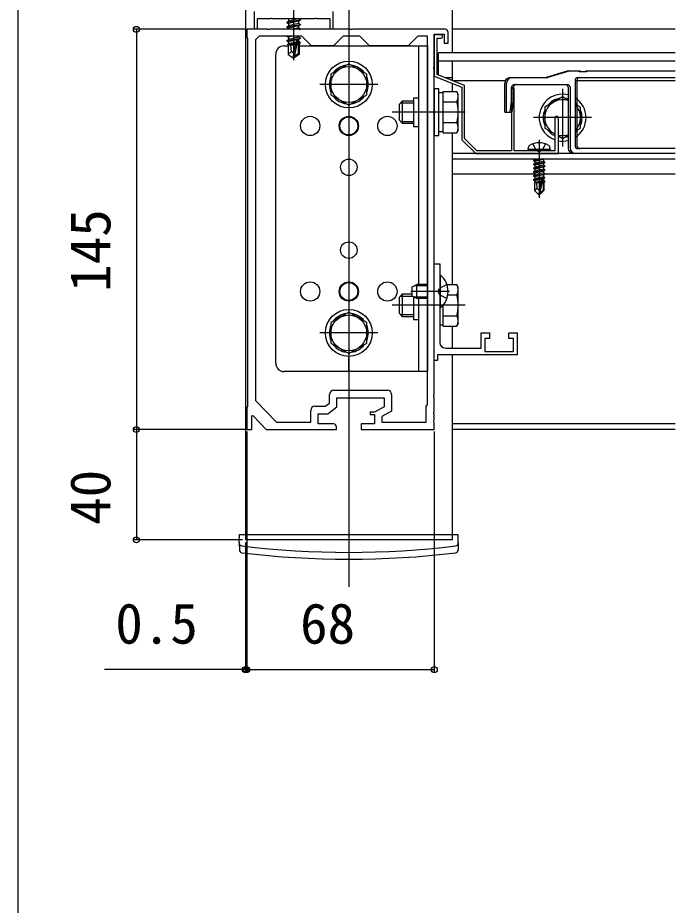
# Model space of a CAD drawing. Units: millimetres, scale not verified. Extents: x -875 to 875, y -1305 to 1298.
# Drawn here: x -875 to -636.7, y 209.9 to 531.5 of the extents above; entities that cross this region are included whole.
import ezdxf
from ezdxf.enums import TextEntityAlignment as Align

# ---------------------------------------------------------------- set-up
doc = ezdxf.new("R2010")
doc.units = ezdxf.units.MM
doc.header["$LTSCALE"] = 8
for name, color, linetype in [('0-2_YKK_11', 7, 'Continuous'), ('0-4_YKK_12', 2, 'Continuous'), ('0-5_YKK_13', 4, 'Continuous'), ('0-6_YKK_D', 6, 'Continuous'), ('0-7_YKK_ZWAK', 7, 'Continuous')]:
    doc.layers.add(name, color=color, linetype=linetype)
doc.styles.add('ＭＳ ゴシック', font='')
doc.styles.get('ＭＳ ゴシック').set_extended_font_data('MS Gothic')

msp = doc.modelspace()

# ---------------------------------------------------------------- linework, layer by layer
at = {"layer": '0-2_YKK_11'}
msp.add_line((-760.5, 396.5), (-741, 396.5), dxfattribs=at)
for points in [[(-760.8, 533.8), (-760.8, 527.3), (-761.8, 527.3), (-761.8, 531.1), (-766.48, 531.1), (-766.74, 531.25), (-767.26, 531.25), (-767.52, 531.1), (-774.48, 531.1), (-774.74, 531.25), (-775, 531.4), (-775.26, 531.25), (-775.52, 531.1), (-782.48, 531.1), (-782.74, 531.25), (-783.26, 531.25), (-783.52, 531.1), (-788.2, 531.1), (-788.2, 527.3), (-789.2, 527.3), (-789.2, 533.8)], [(-720, 527.3), (-753.542, 527.3), (-753.725, 527.18), (-754.275, 527.18), (-754.458, 527.3), (-774.542, 527.3), (-774.725, 527.18), (-775.275, 527.18), (-775.458, 527.3), (-783.542, 527.3), (-783.725, 527.18), (-784.275, 527.18), (-784.458, 527.3), (-792, 527.3), (-792, 524.3), (-791.7, 524)], [(-726.5, 391.3), (-726.5, 524.8), (-730, 524.8), (-733.5, 521.3), (-747.5, 521.3), (-751, 524.8), (-757, 524.8), (-760.5, 521.3), (-768.5, 521.3), (-772, 524.8), (-787.5, 524.8), (-788.8, 523.5), (-788.8, 392.8), (-781.261, 384.9), (-768.8, 384.9), (-768.8, 389.2)], [(-724, 513.758), (-724, 525.5), (-720.4, 525.5), (-720.4, 522.3), (-719, 522.3), (-719, 526.3)], [(-721.6, 525.3), (-724, 525.3), (-724, 510.3), (-714, 506.3), (-714, 487.3), (-709, 482.3)], [(-791.7, 524), (-791.7, 390.6), (-792, 390.3), (-792, 382.3), (-790.2, 382.3), (-790.2, 387.203), (-789.823, 387.354), (-785, 382.3), (-759.5, 382.3), (-759.5, 383.3)], [(-680.3, 495.15), (-680.3, 483.3), (-695, 483.3), (-695, 505.8), (-695.5, 506.3), (-696, 505.8), (-696, 483.3), (-708.586, 483.3), (-713, 487.714), (-713, 506.977), (-723, 510.977), (-723, 524.1), (-721.6, 524.1)], [(-760.5, 384.3), (-766.1, 384.3), (-766.1, 388), (-762.6, 388), (-759.3, 390.5), (-759.3, 393.8), (-742.2, 393.8), (-742.2, 390.5), (-745.7, 388.6), (-747.2, 388.6), (-747.2, 387.7), (-745.7, 387.7), (-745.7, 384.3), (-750.5, 384.3), (-750.5, 382.3), (-724, 382.3), (-724, 384.842), (-724.12, 385.025), (-724.12, 385.575), (-724, 385.758), (-724, 387.842), (-724.12, 388.025), (-724.12, 388.575), (-724, 388.758), (-724, 393.842), (-724.12, 394.025), (-724.12, 394.575), (-724, 394.758), (-724, 431.842), (-724.12, 432.025), (-724.12, 432.575), (-724, 432.758), (-724, 496.842), (-724.12, 497.025), (-724.12, 497.575), (-724, 497.758), (-724, 512.842), (-724.12, 513.025), (-724.12, 513.575), (-724, 513.758)], [(-709, 482.3), (-679, 482.3), (-679, 495.15)], [(-724, 407.3), (-724, 442.3), (-722, 442.3), (-722, 432.758), (-722.12, 432.575), (-722.12, 432.025), (-722, 431.842), (-722, 413.8)], [(-720, 411.8), (-707, 411.8), (-707, 417.3), (-704, 417.3), (-704, 415.3), (-705.7, 415.3), (-705.7, 410.6), (-695.3, 410.6), (-695.3, 415.3), (-697, 415.3), (-697, 417.3), (-694, 417.3), (-694, 409.3), (-722.8, 409.3), (-722.8, 407.3), (-724, 407.3)], [(-767.3, 390.7), (-763.507, 390.7), (-762, 391.842), (-762, 395)], [(-739.5, 395), (-739.5, 388.894), (-743, 386.994), (-743, 384.9), (-727, 384.9), (-727, 390.8), (-726.5, 391.3)]]:
    msp.add_lwpolyline(points, dxfattribs=at)
for centre, radius, start, end in [((-721.6, 524.7), 0.6, 269.99999, 90.00001), ((-720, 526.3), 1, 0.00001, 89.99999), ((-679.65, 495.15), 0.65, 359.99999, 180.00001), ((-720, 413.8), 2, 180.00001, 269.99999), ((-760.5, 395), 1.5, 90.00001, 179.99999), ((-741, 395), 1.5, 0.00001, 89.99999), ((-767.3, 389.2), 1.5, 90.00001, 179.99999), ((-760.5, 383.3), 1, 0.00001, 89.99999)]:
    msp.add_arc(centre, radius, start, end, dxfattribs=at)
at = {"layer": '0-4_YKK_12'}
for p, q in [((-755, 979.3), (-755, 325.3)), ((-792.5, 960.3), (-792.5, 342.3)), ((-717.5, 960.3), (-717.5, 518.8)), ((-636.665, 518.8), (-722.5, 518.8)), ((-722.5, 510.777), (-722.5, 518.8)), ((-636.665, 515.8), (-722.5, 515.8)), ((-717.5, 515.8), (-717.5, 508.777)), ((-717.5, 515.8), (-717.5, 508.777)), ((-636.665, 515.8), (-717.5, 515.8)), ((-720.057, 509.8), (-717.5, 509.8)), ((-698.278, 508.6), (-717.057, 508.6)), ((-636.665, 508.6), (-672.945, 508.6)), ((-717.5, 507.7), (-717.5, 504.806)), ((-717.5, 507.7), (-717.5, 504.806)), ((-677.5, 505.8), (-677.5, 484.8)), ((-667, 495.3), (-688, 495.3)), ((-717.5, 489.794), (-717.5, 434.806)), ((-717.5, 489.794), (-717.5, 434.806)), ((-636.665, 482.3), (-717.5, 482.3)), ((-636.665, 480.3), (-717.5, 480.3)), ((-687.55, 474.8), (-717.5, 474.8)), ((-636.665, 474.8), (-683.987, 474.8)), ((-717.5, 419.794), (-717.5, 411.8)), ((-717.5, 419.794), (-717.5, 411.8)), ((-717.5, 409.3), (-717.5, 342.3)), ((-717.5, 409.3), (-717.5, 382.3)), ((-636.665, 384.3), (-717.5, 384.3)), ((-636.665, 382.3), (-717.5, 382.3)), ((-717.5, 342.3), (-792.5, 342.3))]:
    msp.add_line(p, q, dxfattribs=at)
msp.add_lwpolyline([(-636.665, 527.3), (-717.5, 527.3), (-717.5, 518.8)], dxfattribs=at)
at = {"layer": '0-5_YKK_13'}
for p, q in [((-775, 537.244), (-775, 516.171)), ((-777.472, 529.887), (-772.528, 530.711)), ((-776.922, 531.1), (-776.824, 531.043)), ((-776.824, 531.043), (-776.637, 531.1)), ((-773.176, 531.085), (-776.824, 530.261)), ((-776.824, 531.043), (-776.824, 530.261)), ((-773.176, 531.1), (-773.176, 531.085)), ((-772.528, 530.711), (-773.176, 531.085)), ((-772.528, 530.711), (-772.528, 530.593)), ((-772.528, 530.593), (-777.472, 529.769)), ((-777.472, 529.887), (-776.824, 530.261)), ((-777.472, 529.887), (-777.472, 529.769)), ((-777.472, 529.769), (-776.824, 529.396)), ((-777.472, 528.239), (-772.528, 529.063)), ((-772.528, 528.945), (-777.472, 528.121)), ((-777.472, 528.239), (-776.824, 528.613)), ((-777.472, 528.239), (-777.472, 528.121)), ((-777.472, 528.121), (-776.824, 527.748)), ((-773.176, 530.22), (-776.824, 529.396)), ((-773.176, 529.437), (-776.824, 528.613)), ((-776.824, 529.396), (-776.824, 528.613)), ((-776.824, 527.748), (-776.824, 527.3)), ((-773.176, 527.789), (-775.392, 527.289)), ((-773.22, 527.3), (-772.528, 527.415)), ((-772.528, 530.593), (-773.176, 530.22)), ((-773.176, 530.22), (-773.176, 529.437)), ((-772.528, 529.063), (-773.176, 529.437)), ((-773.176, 528.572), (-773.176, 527.789)), ((-772.528, 527.415), (-773.176, 527.789)), ((-772.528, 529.063), (-772.528, 528.945)), ((-772.528, 527.415), (-772.528, 527.298)), ((-777.427, 524.8), (-776.824, 524.452)), ((-775.283, 524.8), (-776.824, 524.452)), ((-773.176, 524.493), (-776.824, 523.669)), ((-776.824, 524.452), (-776.824, 523.669)), ((-775.017, 527), (-774.887, 527.022)), ((-773.176, 524.8), (-773.176, 524.493)), ((-772.528, 524.12), (-773.176, 524.493)), ((-778.5, 521.3), (-777.001, 521.3)), ((-777.472, 523.296), (-772.528, 524.12)), ((-772.528, 524.002), (-777.472, 523.178)), ((-777.472, 523.296), (-776.824, 523.669)), ((-777.472, 523.296), (-777.472, 523.178)), ((-777.472, 523.178), (-776.824, 522.804)), ((-774.202, 522.283), (-777.236, 521.784)), ((-777.236, 521.784), (-776.824, 522.021)), ((-777.001, 521.672), (-777.236, 521.784)), ((-777.001, 521.672), (-777.001, 518.229)), ((-774.359, 521.589), (-777.001, 521.589)), ((-773.935, 523.457), (-776.824, 522.804)), ((-776.824, 522.804), (-776.824, 522.021)), ((-774.122, 522.632), (-776.824, 522.021)), ((-774.273, 521.97), (-776.234, 521.589)), ((-773.929, 523.48), (-775, 518.771)), ((-773.419, 523.601), (-774.823, 517.424)), ((-773.176, 523.628), (-773.401, 523.577)), ((-773.176, 522.845), (-773.356, 522.805)), ((-773.352, 523.415), (-773.352, 518.417)), ((-772.646, 522.54), (-773.352, 522.423)), ((-772.646, 522.286), (-773.352, 522.149)), ((-773.176, 521.98), (-773.352, 521.94)), ((-772.999, 521.589), (-773.352, 521.589)), ((-772.528, 524.002), (-773.176, 523.628)), ((-773.176, 523.628), (-773.176, 522.845)), ((-772.646, 522.54), (-773.176, 522.845)), ((-772.646, 522.286), (-773.176, 521.98)), ((-772.999, 522.082), (-772.999, 518.229)), ((-772.999, 521.3), (-726.5, 521.3)), ((-772.646, 522.54), (-772.646, 522.286)), ((-772.528, 524.12), (-772.528, 524.002)), ((-755, 521.3), (-755, 516.3)), ((-729.7, 521.3), (-729.7, 434.8)), ((-726.5, 521.3), (-726.5, 403.3)), ((-781.5, 406.3), (-781.5, 518.3)), ((-775.824, 519.235), (-777.001, 518.229)), ((-777.001, 518.229), (-775.177, 516.998)), ((-775, 518.771), (-775.177, 516.998)), ((-775, 518.771), (-775, 516.998)), ((-773.352, 518.417), (-774.823, 517.424)), ((-772.999, 518.229), (-774.823, 516.998)), ((-772.999, 518.229), (-773.352, 518.417)), ((-755, 517.8), (-755, 496.8)), ((-775.177, 516.998), (-774.823, 516.998)), ((-774.823, 517.424), (-774.823, 516.998)), ((-675.5, 512.3), (-683.5, 509.8)), ((-674.793, 512.3), (-682.793, 509.8)), ((-675.5, 512.3), (-672, 512.3)), ((-674.793, 512.3), (-671.293, 512.3)), ((-672, 512.3), (-671.5, 512)), ((-671.5, 512), (-669.5, 512)), ((-671.293, 512.3), (-670.793, 512)), ((-670.793, 512), (-668.793, 512)), ((-669.5, 512), (-669, 512.3)), ((-669, 512.3), (-636.665, 512.3)), ((-668.793, 512), (-668.293, 512.3)), ((-668.293, 512.3), (-636.665, 512.3)), ((-696.5, 509.8), (-683.5, 509.8)), ((-695.793, 509.8), (-682.793, 509.8)), ((-673, 508.8), (-673, 485.1)), ((-672.293, 508.8), (-672.293, 485.1)), ((-672, 509.8), (-636.665, 509.8)), ((-671.293, 509.8), (-636.665, 509.8)), ((-744.5, 507.3), (-765.5, 507.3)), ((-698.5, 497.3), (-698.5, 507.8)), ((-697.793, 497.3), (-697.793, 507.8)), ((-696, 501.3), (-696, 506.3)), ((-695.293, 501.3), (-695.293, 506.3)), ((-695, 507.3), (-676.5, 507.3)), ((-694.293, 507.3), (-675.793, 507.3)), ((-675.5, 506.3), (-675.5, 484.3)), ((-674.793, 506.3), (-674.793, 484.3)), ((-731.5, 502.5), (-731.5, 492.1)), ((-731.5, 502.5), (-729.7, 502.5)), ((-720.8, 504.35), (-722.4, 504.35)), ((-720.8, 504.806), (-715.881, 504.806)), ((-720.8, 489.794), (-720.8, 504.806)), ((-715.3, 503.8), (-715.881, 504.806)), ((-715.3, 490.8), (-715.3, 503.8)), ((-675.5, 501.651), (-677.5, 502.806)), ((-736.8, 500.1), (-735.6, 501.3)), ((-736.8, 500.1), (-736.8, 494.5)), ((-736.248, 500.652), (-731.5, 500.652)), ((-731.5, 501.3), (-735.6, 501.3)), ((-735.6, 501.3), (-735.6, 493.3)), ((-720.8, 493.3), (-720.8, 501.3)), ((-720.8, 501.053), (-715.881, 501.053)), ((-696.5, 497.3), (-696, 501.3)), ((-695.793, 497.3), (-695.293, 501.3)), ((-712.8, 497.3), (-739.3, 497.3)), ((-698.5, 497.3), (-696.5, 497.3)), ((-697.793, 497.3), (-695.793, 497.3)), ((-736.8, 494.5), (-735.6, 493.3)), ((-736.248, 493.948), (-731.5, 493.948)), ((-735.6, 493.3), (-731.5, 493.3)), ((-731.5, 492.1), (-729.7, 492.1)), ((-720.8, 493.547), (-715.881, 493.547)), ((-722.4, 490.25), (-720.8, 490.25)), ((-720.8, 489.794), (-715.881, 489.794)), ((-715.3, 490.8), (-715.881, 489.794)), ((-686, 487.2), (-686, 466.3)), ((-690, 483.8), (-689.859, 484.602)), ((-682, 483.8), (-690, 483.8)), ((-690, 483.8), (-689.912, 483.3)), ((-682.088, 483.3), (-689.912, 483.3)), ((-682, 483.8), (-682.141, 484.602)), ((-682, 483.8), (-682.088, 483.3)), ((-636.665, 484.1), (-672, 484.1)), ((-636.665, 484.1), (-671.293, 484.1)), ((-684.8, 480.3), (-688.1, 479.75)), ((-688.1, 479.85), (-685.4, 480.3)), ((-688.1, 479.85), (-687.55, 480.168)), ((-688.1, 479.85), (-688.1, 479.75)), ((-688.1, 479.75), (-687.55, 479.432)), ((-686.963, 480.3), (-687.55, 480.168)), ((-687.55, 480.3), (-687.55, 480.168)), ((-684.45, 479.468), (-687.55, 478.768)), ((-687.55, 479.432), (-687.55, 478.768)), ((-684.45, 480.132), (-684.45, 479.468)), ((-683.9, 479.15), (-684.45, 479.468)), ((-636.665, 482.3), (-673.5, 482.3)), ((-636.665, 482.3), (-672.793, 482.3)), ((-688.1, 478.45), (-683.9, 479.15)), ((-683.9, 479.05), (-688.1, 478.35)), ((-688.1, 478.45), (-687.55, 478.768)), ((-688.1, 478.45), (-688.1, 478.35)), ((-688.1, 478.35), (-687.55, 478.032)), ((-688.1, 477.05), (-683.9, 477.75)), ((-683.9, 477.65), (-688.1, 476.95)), ((-688.1, 477.05), (-687.55, 477.368)), ((-688.1, 477.05), (-688.1, 476.95)), ((-688.1, 476.95), (-687.55, 476.632)), ((-688.1, 475.65), (-683.9, 476.35)), ((-683.9, 476.25), (-688.1, 475.55)), ((-688.1, 475.65), (-687.55, 475.968)), ((-684.45, 478.068), (-687.55, 477.368)), ((-687.55, 478.032), (-687.55, 477.368)), ((-684.45, 476.668), (-687.55, 475.968)), ((-687.55, 476.632), (-687.55, 475.968)), ((-684.45, 478.732), (-684.45, 478.068)), ((-683.9, 477.75), (-684.45, 478.068)), ((-684.45, 477.332), (-684.45, 476.668)), ((-683.9, 476.35), (-684.45, 476.668)), ((-683.9, 479.15), (-683.9, 479.05)), ((-683.9, 477.75), (-683.9, 477.65)), ((-683.9, 476.35), (-683.9, 476.25)), ((-688.1, 475.65), (-688.1, 475.55)), ((-688.1, 475.55), (-687.55, 475.232)), ((-688.1, 474.25), (-683.9, 474.95)), ((-683.9, 474.85), (-688.1, 474.15)), ((-688.1, 474.25), (-687.55, 474.568)), ((-688.1, 474.25), (-688.1, 474.15)), ((-688.1, 474.15), (-687.55, 473.832)), ((-688.1, 472.85), (-685.074, 473.354)), ((-685.102, 473.25), (-688.1, 472.75)), ((-688.1, 472.85), (-687.55, 473.168)), ((-688.1, 472.85), (-688.1, 472.75)), ((-688.1, 472.75), (-687.55, 472.432)), ((-684.45, 475.268), (-687.55, 474.568)), ((-687.55, 475.232), (-687.55, 474.568)), ((-684.45, 473.868), (-687.55, 473.168)), ((-687.55, 473.832), (-687.55, 473.168)), ((-685.16, 472.972), (-687.55, 472.432)), ((-685.09, 473.307), (-686, 468.922)), ((-684.668, 473.423), (-685.85, 467.724)), ((-684.668, 473.422), (-683.9, 473.55)), ((-683.9, 473.45), (-684.613, 473.331)), ((-684.6, 473.252), (-684.6, 468.974)), ((-684.45, 475.932), (-684.45, 475.268)), ((-683.9, 474.95), (-684.45, 475.268)), ((-684.45, 474.532), (-684.45, 473.868)), ((-683.9, 473.55), (-684.45, 473.868)), ((-684.45, 473.132), (-684.45, 472.468)), ((-683.9, 474.95), (-683.9, 474.85)), ((-683.9, 473.55), (-683.9, 473.45)), ((-687.7, 471.7), (-687.55, 471.768)), ((-687.7, 471.7), (-687.7, 468.85)), ((-685.424, 471.7), (-687.7, 471.7)), ((-686.743, 469.653), (-687.7, 468.85)), ((-687.55, 472.432), (-687.55, 471.768)), ((-685.305, 472.275), (-687.55, 471.768)), ((-685.365, 471.983), (-687.083, 471.7)), ((-685.42, 471.716), (-685.504, 471.7)), ((-684.45, 472.468), (-684.603, 472.433)), ((-684, 472.208), (-684.6, 472.109)), ((-684, 471.992), (-684.6, 471.876)), ((-684.3, 471.7), (-684.6, 471.7)), ((-684, 472.208), (-684.45, 472.468)), ((-684, 471.992), (-684.3, 471.819)), ((-684.3, 471.819), (-684.3, 468.85)), ((-684, 472.208), (-684, 471.992)), ((-686.15, 467.3), (-687.7, 468.85)), ((-686, 468.922), (-686.15, 467.3)), ((-686.15, 467.3), (-685.85, 467.3)), ((-686, 468.922), (-686, 467.3)), ((-684.6, 468.974), (-685.85, 467.724)), ((-685.85, 467.3), (-684.3, 468.85)), ((-685.85, 467.724), (-685.85, 467.3)), ((-684.3, 468.85), (-684.6, 468.974)), ((-722, 438.2), (-722, 426.4)), ((-721.752, 438.2), (-722, 438.2)), ((-721.752, 426.4), (-721.752, 438.2)), ((-732, 434), (-730.3, 434.8)), ((-726.5, 434.367), (-731.22, 434.367)), ((-726.5, 434.8), (-730.3, 434.8)), ((-730.3, 429.8), (-730.3, 434.8)), ((-719.417, 434.8), (-722.135, 433.445)), ((-719.419, 434.806), (-715.881, 434.806)), ((-715.3, 433.8), (-715.881, 434.806)), ((-736.8, 430.1), (-735.6, 431.3)), ((-732, 431.3), (-735.6, 431.3)), ((-735.6, 431.3), (-735.6, 423.3)), ((-718.5, 432.3), (-732.5, 432.3)), ((-732, 430.6), (-732, 434)), ((-722.744, 432.3), (-722.135, 433.445)), ((-722.744, 432.3), (-722.135, 431.155)), ((-719.417, 429.8), (-722.135, 431.155)), ((-719.102, 431.053), (-715.881, 431.053)), ((-715.3, 420.8), (-715.3, 433.8)), ((-755, 427.8), (-755, 406.8)), ((-736.8, 430.1), (-736.8, 424.5)), ((-736.248, 430.652), (-732, 430.652)), ((-730.3, 429.8), (-732, 430.6)), ((-731.5, 430.365), (-731.5, 422.1)), ((-726.5, 430.233), (-731.22, 430.233)), ((-726.5, 429.8), (-730.3, 429.8)), ((-729.7, 429.8), (-729.7, 403.3)), ((-712.8, 427.3), (-739.3, 427.3)), ((-736.8, 424.5), (-735.6, 423.3)), ((-721.752, 426.4), (-722, 426.4)), ((-720.8, 423.3), (-720.8, 427.352)), ((-720.8, 419.794), (-720.8, 427.352)), ((-736.248, 423.948), (-731.5, 423.948)), ((-735.6, 423.3), (-731.5, 423.3)), ((-731.5, 422.1), (-729.7, 422.1)), ((-720.8, 423.547), (-715.881, 423.547)), ((-722, 420.25), (-720.8, 420.25)), ((-720.8, 419.794), (-715.881, 419.794)), ((-715.3, 420.8), (-715.881, 419.794)), ((-744.5, 417.3), (-765.5, 417.3)), ((-755, 403.3), (-755, 408.3)), ((-726.5, 403.3), (-778.5, 403.3)), ((-794.7, 341.3), (-794.648, 344.3)), ((-794.648, 344.3), (-715.352, 344.3)), ((-715.3, 341.3), (-715.352, 344.3)), ((-794.7, 341.3), (-794.653, 338.633)), ((-715.3, 341.3), (-715.347, 338.633))]:
    msp.add_line(p, q, dxfattribs=at)
for points in [[(-772.528, 528.945), (-773.176, 528.572), (-776.824, 527.748)], [(-775, 518.645), (-775.824, 519.235), (-776.059, 521.589)], [(-677.5, 502.806), (-684, 499.053), (-684, 491.547), (-680.3, 489.411)], [(-673, 490.393), (-671, 491.547), (-671, 499.053), (-673, 500.207)], [(-679, 488.66), (-677.5, 487.794), (-675.5, 488.949)], [(-688.3, 485.779), (-687.145, 483.463), (-686, 482.854)], [(-683.7, 485.779), (-684.855, 483.463), (-686, 482.854)], [(-684.16, 480.3), (-684.45, 480.132), (-687.55, 479.432)], [(-683.9, 479.05), (-684.45, 478.732), (-687.55, 478.032)], [(-683.9, 477.65), (-684.45, 477.332), (-687.55, 476.632)], [(-683.9, 476.25), (-684.45, 475.932), (-687.55, 475.232)], [(-683.9, 474.85), (-684.45, 474.532), (-687.55, 473.832)], [(-683.9, 473.45), (-684.45, 473.132), (-684.6, 473.099)], [(-686, 468.922), (-686.743, 469.653), (-686.9, 471.7)]]:
    msp.add_lwpolyline(points, dxfattribs=at)
for points in [[(-755, 514.806), (-761.5, 511.053), (-761.5, 503.547), (-755, 499.794), (-748.5, 503.547), (-748.5, 511.053)], [(-724, 505.8), (-724, 488.8), (-722.4, 488.8), (-722.4, 505.8)], [(-755, 424.806), (-761.5, 421.053), (-761.5, 413.547), (-755, 409.794), (-748.5, 413.547), (-748.5, 421.053)]]:
    msp.add_lwpolyline(points, close=True, dxfattribs=at)
for centre, radius in [((-755, 507.3), 8.5), ((-755, 507.3), 6.5), ((-769, 492.3), 3.5), ((-755, 492.3), 3.5), ((-755, 492.3), 3.25), ((-741, 492.3), 3.5), ((-755, 477.3), 3), ((-755, 447.3), 3), ((-769, 432.3), 3.5), ((-755, 432.3), 3.5), ((-755, 432.3), 3.25), ((-741, 432.3), 3.5), ((-755, 417.3), 8.5), ((-755, 417.3), 6.5)]:
    msp.add_circle(centre, radius, dxfattribs=at)
for centre, radius, start, end in [((-778.5, 518.3), 3, 90, 180), ((-773.644, 523.415), 0.292, 0, 167.19096), ((-755, 507.3), 7.05, 97.21814, 142.78186), ((-755, 507.3), 7.05, 37.21814, 82.78186), ((-755, 507.3), 7.05, 157.21814, 202.78186), ((-755, 507.3), 7.05, 337.21814, 22.78186), ((-696.5, 507.8), 2, 90, 180), ((-695.793, 507.8), 2, 90, 180), ((-672, 508.8), 1, 90, 180), ((-671.293, 508.8), 1, 90, 180), ((-695, 506.3), 1, 90, 180), ((-694.293, 506.3), 1, 90, 180), ((-676.5, 506.3), 1, 0, 90), ((-675.793, 506.3), 1, 0, 90), ((-755, 507.3), 7.05, 217.21814, 262.78186), ((-755, 507.3), 7.05, 277.21814, 322.78186), ((-718.623, 502.929), 3.323, 325.61575, 34.38425), ((-677.5, 495.3), 8.5, 76.39104, 250.76692), ((-677.5, 495.3), 6.5, 72.07979, 244.48361), ((-677.5, 495.3), 7.05, 97.21814, 142.78186), ((-677.5, 495.3), 7.05, 73.51956, 82.78186), ((-677.5, 495.3), 8.5, 301.96572, 58.03428), ((-727.719, 497.3), 12.419, 342.41205, 17.58795), ((-677.5, 495.3), 7.05, 37.21814, 50.33499), ((-677.5, 495.3), 6.5, 313.81306, 46.18694), ((-677.5, 495.3), 7.05, 157.21814, 202.78186), ((-677.5, 495.3), 7.05, 337.21814, 22.78186), ((-718.623, 491.671), 3.323, 325.61575, 34.38425), ((-677.5, 495.3), 7.05, 217.21814, 246.59905), ((-677.5, 495.3), 6.5, 256.65764, 287.92021), ((-677.5, 495.3), 7.05, 309.66501, 322.78186), ((-686, 479.7), 6.5, 57.94412, 122.05588), ((-677.5, 495.3), 7.05, 257.71551, 262.78186), ((-677.5, 495.3), 8.5, 259.83575, 283.60896), ((-677.5, 495.3), 7.05, 277.21814, 286.48044), ((-688.972, 484.446), 0.9, 122.05588, 170), ((-683.028, 484.446), 0.9, 10, 57.94412), ((-673.5, 484.3), 2, 180, 270), ((-672.793, 484.3), 2, 180, 270), ((-672, 485.1), 1, 180, 270), ((-671.293, 485.1), 1, 180, 270), ((-684.848, 473.252), 0.248, 0, 167.19096), ((-726.7, 432.3), 7.7, 309.98312, 50.01688), ((-718.623, 432.929), 3.323, 325.61575, 34.38425), ((-727.719, 427.3), 12.419, 342.41205, 17.58795), ((-755, 417.3), 7.05, 97.21814, 142.78186), ((-755, 417.3), 7.05, 37.21814, 82.78186), ((-718.623, 421.671), 3.323, 325.61575, 34.38425), ((-755, 417.3), 7.05, 157.21814, 202.78186), ((-755, 417.3), 7.05, 337.21814, 22.78186), ((-755, 417.3), 7.05, 217.21814, 262.78186), ((-755, 417.3), 7.05, 277.21814, 322.78186), ((-778.5, 406.3), 3, 180, 270), ((-793.697, 341.147), 1, 181, 262.97773), ((-716.303, 341.147), 1, 277.02227, 359), ((-793.654, 338.651), 1, 181, 263.0403), ((-755, 655.3), 317.528, 262.97773, 277.02227), ((-716.346, 338.651), 1, 276.9597, 359), ((-755, 655.3), 320, 263.0403, 276.9597)]:
    msp.add_arc(centre, radius, start, end, dxfattribs=at)
at = {"layer": '0-6_YKK_D'}
for p, q in [((-792.7, 527.3), (-833, 527.3)), ((-832, 527.3), (-832, 382.3)), ((-792.7, 382.3), (-833, 382.3)), ((-792.7, 382.3), (-833, 382.3)), ((-832, 382.3), (-832, 342.3)), ((-792, 381.6), (-792, 294.3)), ((-724, 381.6), (-724, 294.3)), ((-793.5, 342.3), (-833, 342.3)), ((-792.5, 341.3), (-792.5, 294.3)), ((-792, 325.3), (-792, 294.3)), ((-792.5, 295.3), (-843.6, 295.3)), ((-792, 295.3), (-792.5, 295.3)), ((-792, 295.3), (-787.7, 295.3)), ((-792, 295.3), (-724, 295.3))]:
    msp.add_line(p, q, dxfattribs=at)
for centre in [(-832, 527.3), (-832, 382.3), (-832, 382.3), (-832, 342.3), (-792.5, 295.3), (-792, 295.3), (-792, 295.3), (-724, 295.3)]:
    msp.add_circle(centre, 1.075, dxfattribs=at)
at = {"layer": '0-7_YKK_ZWAK'}
msp.add_line((-875, 1245.3), (-875, -1304.7), dxfattribs=at)

# ---------------------------------------------------------------- texts
at = {"layer": '0-6_YKK_D', "style": 'ＭＳ ゴシック'}
for s, p in [('145', (-837, 432.186)), ('40', (-837, 347.755))]:
    msp.add_text(s, height=14.66, rotation=90, dxfattribs=at).set_placement(p, align=Align.BOTTOM_LEFT)
for s, p in [('0.5', (-839.623, 300.3)), ('68', (-772.659, 300.3))]:
    msp.add_text(s, height=14.66, dxfattribs=at).set_placement(p, align=Align.BOTTOM_LEFT)

doc.saveas('drawing.dxf')
